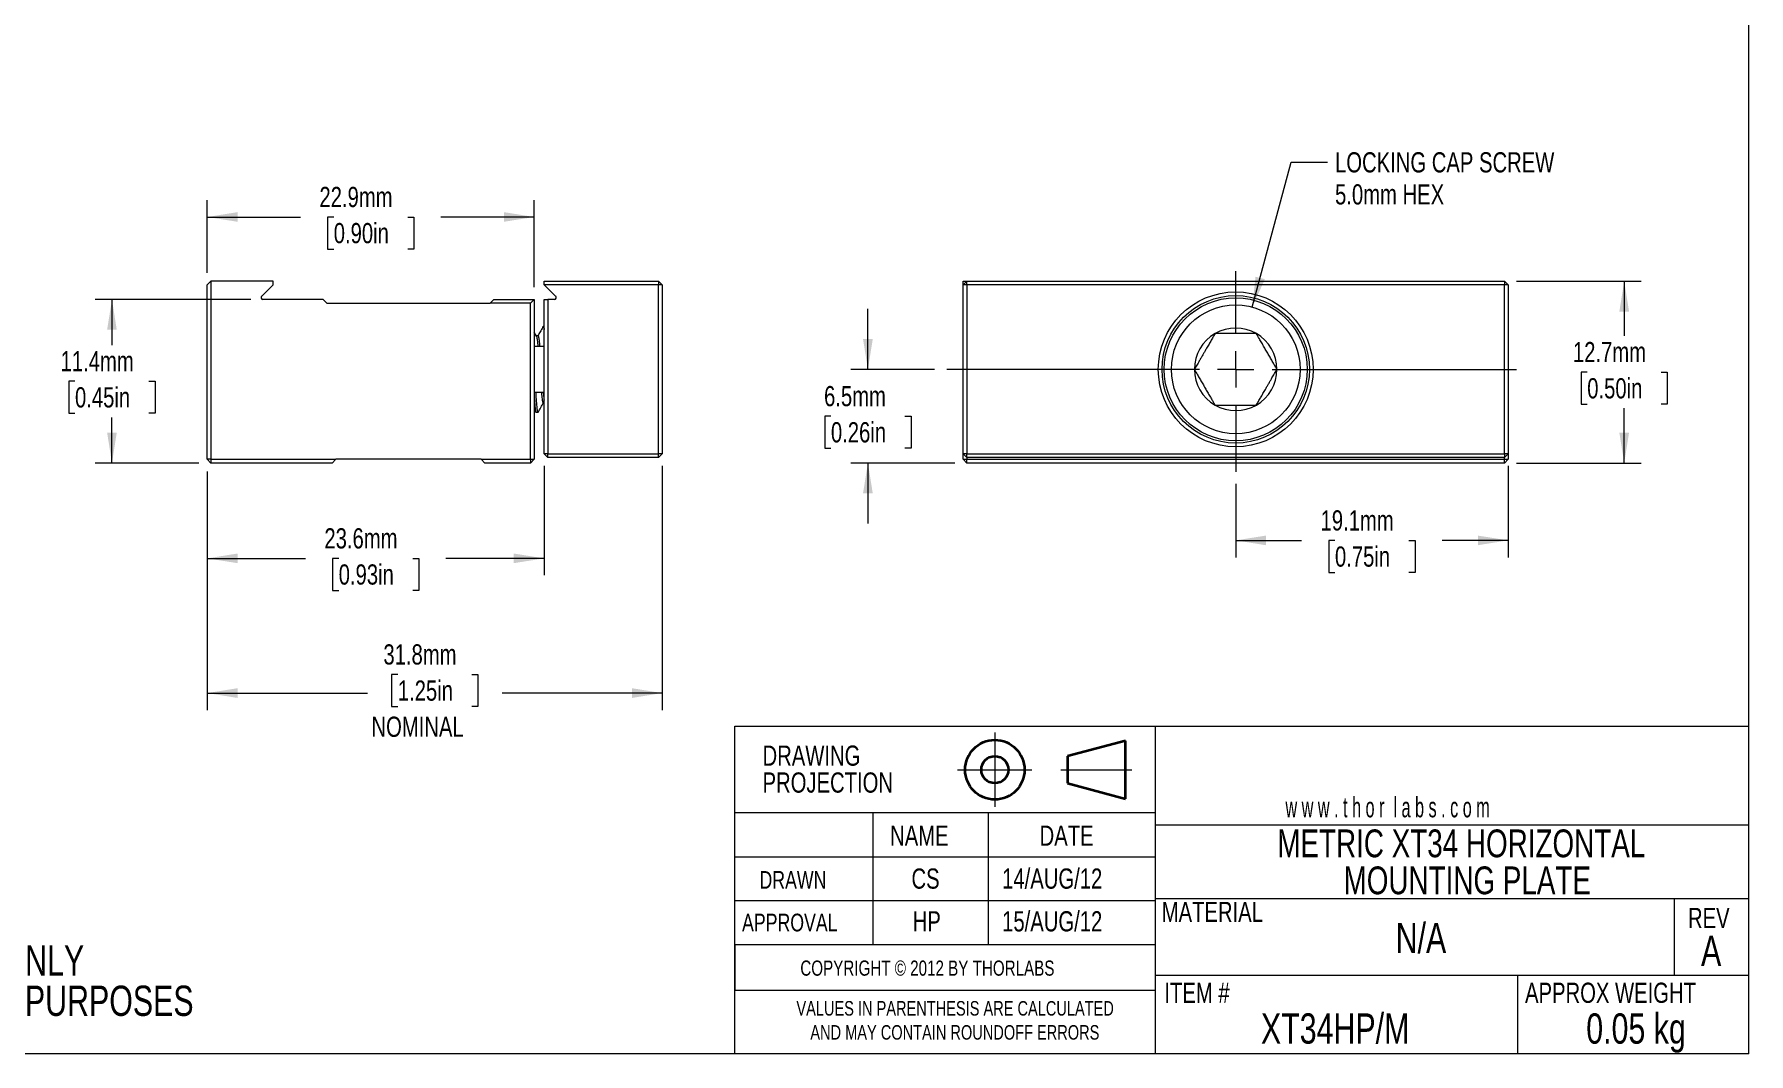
# Model space of a CAD drawing. Header units: millimetres. Extents: x 2 to 278, y 1 to 215.
# Drawn here: x 98.2 to 278, y 0.9 to 107.8 of the extents above; entities that cross this region are included whole.
import ezdxf

# ---------------------------------------------------------------- set-up
doc = ezdxf.new("R2010")
doc.units = ezdxf.units.MM
doc.header["$PDSIZE"] = -1
doc.linetypes.add('CENTERX2', pattern=[20.32, 12.7, -2.54, 2.54, -2.54])
doc.styles.add('SLDTEXTSTYLE0', font='TXT', dxfattribs={"width": 0.75})
doc.styles.add('SLDTEXTSTYLE1', font='TXT', dxfattribs={"width": 0.6})
doc.dimstyles.new('SLDDIMSTYLE0', dxfattribs={"dimtxt": 2.116667, "dimasz": 3.175, "dimexe": 0, "dimexo": 0.0625, "dimgap": 0.529167, "dimtad": 0, "dimtih": 1, "dimtoh": 1, "dimdec": 1, "dimlfac": 0.666667, "dimrnd": 1e-09, "dimzin": 12, "dimdsep": 46, "dimtxsty": 'SLDTEXTSTYLE0', "dimsah": 1, "dimcen": 0.09, "dimadec": 0, "dimazin": 3, "dimtfac": 1, "dimtdec": 1, "dimtofl": 0, "dimtmove": 0, "dimatfit": 3, "dimfxl": 1, "dimfrac": 2, "dimtolj": 1, "dimtzin": 12, "dimarcsym": 0})
doc.dimstyles.new('SLDDIMSTYLE3', dxfattribs={"dimtxt": 2.116667, "dimasz": 3.175, "dimexe": 0, "dimexo": 0.0625, "dimgap": 0.529167, "dimtad": 0, "dimtih": 1, "dimtoh": 1, "dimdec": 1, "dimlfac": 0.666667, "dimrnd": 1e-09, "dimzin": 12, "dimdsep": 46, "dimtxsty": 'SLDTEXTSTYLE0', "dimsah": 1, "dimcen": 0.09, "dimadec": 0, "dimazin": 3, "dimtfac": 1, "dimtdec": 1, "dimtmove": 0, "dimatfit": 0, "dimfxl": 1, "dimfrac": 2, "dimtolj": 1, "dimtzin": 12, "dimarcsym": 0})
doc.dimstyles.new('SLDDIMSTYLE4', dxfattribs={"dimtxt": 2.116667, "dimasz": 3.175, "dimexe": 0, "dimexo": 0.0625, "dimgap": 0.529167, "dimtad": 0, "dimtih": 1, "dimtoh": 1, "dimdec": 1, "dimlfac": 0.666667, "dimrnd": 1e-09, "dimzin": 12, "dimdsep": 46, "dimtxsty": 'SLDTEXTSTYLE0', "dimsah": 1, "dimcen": 0, "dimadec": 0, "dimazin": 3, "dimtfac": 1, "dimtdec": 1, "dimtofl": 0, "dimtmove": 0, "dimatfit": 3, "dimfxl": 1, "dimfrac": 2, "dimtolj": 1, "dimtzin": 12, "dimarcsym": 0})

# ---------------------------------------------------------------- blocks, each defined once
blk = doc.blocks.new('Third Angle Projection Block')
at = {"color": 7, "linetype": 'CENTERX2', "lineweight": 18}
for p, q in [((101.48, 23.81), (101.48, 14.07)), ((96.6, 18.94), (106.35, 18.94)), ((110.14, 18.94), (119.45, 18.94))]:
    blk.add_line(p, q, dxfattribs=at)
at = {"color": 7, "linetype": 'Continuous', "lineweight": 35}
for p, q in [((118.62, 22.75), (111, 20.71)), ((118.62, 15.13), (118.62, 22.75)), ((111, 20.71), (111, 17.17)), ((111, 17.17), (118.62, 15.13))]:
    blk.add_line(p, q, dxfattribs=at)
for radius in [3.9, 1.77]:
    blk.add_circle((101.48, 18.94), radius, dxfattribs=at)
at = {"color": 7, "linetype": 'Continuous', "lineweight": 0}
blk.add_point((101.48, 18.94), dxfattribs=at)
blk = doc.blocks.new('SW_NOTE_0')
at = {"color": 0, "linetype": 'Continuous', "lineweight": 0, "char_height": 1.524, "attachment_point": 2, "style": 'SLDTEXTSTYLE0'}
for s, insert in [('VALUES IN PARENTHESIS ARE CALCULATED', (19.91, 1.96)), ('AND MAY CONTAIN ROUNDOFF ERRORS', (19.88, -0.56))]:
    blk.add_mtext(s, dxfattribs=dict(at, insert=insert))
blk = doc.blocks.new('SW_NOTE_1')
at = {"color": 0, "linetype": 'Continuous', "lineweight": 0, "char_height": 2.117, "attachment_point": 1, "style": 'SLDTEXTSTYLE0'}
for s, insert in [('DRAWING', (0, 2.73)), ('PROJECTION', (0, -0.09))]:
    blk.add_mtext(s, dxfattribs=dict(at, insert=insert))
blk = doc.blocks.new('SW_NOTE_2')
at = {"color": 0, "linetype": 'Continuous', "lineweight": 0, "char_height": 3.175, "attachment_point": 2, "style": 'SLDTEXTSTYLE0'}
for s, insert in [('FOR INFORMATION ONLY', (25.05, 4.09)), ('NOT FOR MANUFACTURING PURPOSES', (25.38, -0.14))]:
    blk.add_mtext(s, dxfattribs=dict(at, insert=insert))
blk = doc.blocks.new('SW_NOTE_3')
at = {"color": 0, "linetype": 'Continuous', "lineweight": 0, "char_height": 2.9104, "attachment_point": 2, "style": 'SLDTEXTSTYLE0'}
for s, insert in [('METRIC XT34 HORIZONTAL', (23.56, 3.75)), ('MOUNTING PLATE', (24.19, -0.13))]:
    blk.add_mtext(s, dxfattribs=dict(at, insert=insert))
blk = doc.blocks.new('_D')
at = {"color": 8, "linetype": 'Continuous', "lineweight": 18}
for p, q in [((116.31, 61.95), (116.31, 36.93)), ((164.02, 62.52), (164.02, 36.93)), ((136.29, 40.66), (135.64, 40.66)), ((135.64, 40.66), (135.64, 37.3)), ((144.04, 40.66), (144.69, 40.66)), ((144.69, 40.66), (144.69, 37.3)), ((116.31, 38.71), (133.1, 38.71)), ((164.02, 38.71), (147.22, 38.71)), ((135.64, 37.3), (136.29, 37.3)), ((144.69, 37.3), (144.04, 37.3))]:
    blk.add_line(p, q, dxfattribs=at)
for points in [[(116.31, 38.71), (119.48, 38.2), (119.48, 39.22)], [(164.02, 38.71), (160.85, 39.22), (160.85, 38.2)]]:
    blk.add_solid(points, dxfattribs=at)
at = {"color": 8, "linetype": 'Continuous', "lineweight": 18, "char_height": 2.117, "attachment_point": 1, "style": 'SLDTEXTSTYLE0'}
for s, insert in [('31.8mm', (134.78, 43.82)), ('1.25in', (136.29, 40.03)), ('NOMINAL', (133.53, 36.24))]:
    blk.add_mtext(s, dxfattribs=dict(at, insert=insert))
blk = doc.blocks.new('_D_1')
at = {"color": 8, "linetype": 'Continuous', "lineweight": 18}
for p, q in [((120.86, 79.98), (104.53, 79.98)), ((106.31, 79.98), (106.31, 75.2)), ((102.43, 71.41), (101.78, 71.41)), ((101.78, 71.41), (101.78, 68.04)), ((110.19, 71.41), (110.83, 71.41)), ((110.83, 71.41), (110.83, 68.04)), ((101.78, 68.04), (102.43, 68.04)), ((106.31, 62.83), (106.31, 67.61)), ((110.83, 68.04), (110.19, 68.04)), ((115.42, 62.83), (104.53, 62.83))]:
    blk.add_line(p, q, dxfattribs=at)
for points in [[(106.31, 79.98), (105.8, 76.8), (106.81, 76.8)], [(106.31, 62.83), (106.81, 66.01), (105.8, 66.01)]]:
    blk.add_solid(points, dxfattribs=at)
at = {"color": 8, "linetype": 'Continuous', "lineweight": 18, "char_height": 2.117, "attachment_point": 1, "style": 'SLDTEXTSTYLE0'}
for s, insert in [('11.4mm', (100.92, 74.56)), ('0.45in', (102.43, 70.77))]:
    blk.add_mtext(s, dxfattribs=dict(at, insert=insert))
blk = doc.blocks.new('_D_2')
at = {"color": 8, "linetype": 'Continuous', "lineweight": 18}
for p, q in [((116.31, 82.77), (116.31, 90.4)), ((150.6, 81.25), (150.6, 90.4)), ((116.31, 88.62), (126.08, 88.62)), ((129.57, 88.62), (128.93, 88.62)), ((128.93, 88.62), (128.93, 85.26)), ((137.33, 88.62), (137.97, 88.62)), ((137.97, 88.62), (137.97, 85.26)), ((150.6, 88.62), (140.82, 88.62)), ((128.93, 85.26), (129.57, 85.26)), ((137.97, 85.26), (137.33, 85.26))]:
    blk.add_line(p, q, dxfattribs=at)
for points in [[(116.31, 88.62), (119.48, 88.12), (119.48, 89.13)], [(150.6, 88.62), (147.42, 89.13), (147.42, 88.12)]]:
    blk.add_solid(points, dxfattribs=at)
at = {"color": 8, "linetype": 'Continuous', "lineweight": 18, "char_height": 2.117, "attachment_point": 1, "style": 'SLDTEXTSTYLE0'}
for s, insert in [('22.9mm', (128.07, 91.78)), ('0.90in', (129.57, 87.99))]:
    blk.add_mtext(s, dxfattribs=dict(at, insert=insert))
blk = doc.blocks.new('_D_3')
at = {"color": 8, "linetype": 'Continuous', "lineweight": 18}
for p, q in [((116.31, 61.95), (116.31, 51.06)), ((151.64, 62.52), (151.64, 51.06)), ((116.31, 52.83), (126.6, 52.83)), ((130.09, 52.83), (129.45, 52.83)), ((129.45, 52.83), (129.45, 49.47)), ((137.85, 52.83), (138.49, 52.83)), ((138.49, 52.83), (138.49, 49.47)), ((151.64, 52.83), (141.34, 52.83)), ((129.45, 49.47), (130.09, 49.47)), ((138.49, 49.47), (137.85, 49.47))]:
    blk.add_line(p, q, dxfattribs=at)
for points in [[(116.31, 52.83), (119.48, 52.33), (119.48, 53.34)], [(151.64, 52.83), (148.46, 53.34), (148.46, 52.33)]]:
    blk.add_solid(points, dxfattribs=at)
at = {"color": 8, "linetype": 'Continuous', "lineweight": 18, "char_height": 2.117, "attachment_point": 1, "style": 'SLDTEXTSTYLE0'}
for s, insert in [('23.6mm', (128.59, 55.99)), ('0.93in', (130.09, 52.2))]:
    blk.add_mtext(s, dxfattribs=dict(at, insert=insert))
blk = doc.blocks.new('_D_8')
at = {"color": 8, "linetype": 'Continuous', "lineweight": 18}
for p, q in [((253.64, 81.88), (266.71, 81.88)), ((264.93, 81.88), (264.93, 76.15)), ((261.05, 72.36), (260.4, 72.36)), ((260.4, 72.36), (260.4, 69)), ((268.81, 72.36), (269.45, 72.36)), ((269.45, 72.36), (269.45, 69)), ((260.4, 69), (261.05, 69)), ((264.93, 62.83), (264.93, 68.57)), ((269.45, 69), (268.81, 69)), ((253.64, 62.83), (266.71, 62.83))]:
    blk.add_line(p, q, dxfattribs=at)
for points in [[(264.93, 81.88), (264.42, 78.71), (265.44, 78.71)], [(264.93, 62.83), (265.44, 66.01), (264.42, 66.01)]]:
    blk.add_solid(points, dxfattribs=at)
at = {"color": 8, "linetype": 'Continuous', "lineweight": 18, "char_height": 2.117, "attachment_point": 1, "style": 'SLDTEXTSTYLE0'}
for s, insert in [('12.7mm', (259.55, 75.52)), ('0.50in', (261.05, 71.72))]:
    blk.add_mtext(s, dxfattribs=dict(at, insert=insert))
blk = doc.blocks.new('_D_9')
at = {"color": 8, "linetype": 'Continuous', "lineweight": 18}
for p, q in [((185.6, 72.65), (185.6, 79)), ((192.59, 72.65), (183.82, 72.65)), ((181.72, 67.74), (181.08, 67.74)), ((181.08, 67.74), (181.08, 64.38)), ((189.48, 67.74), (190.13, 67.74)), ((190.13, 67.74), (190.13, 64.38)), ((181.08, 64.38), (181.72, 64.38)), ((190.13, 64.38), (189.48, 64.38)), ((194.71, 62.83), (183.82, 62.83)), ((185.6, 62.83), (185.6, 56.48))]:
    blk.add_line(p, q, dxfattribs=at)
for points in [[(185.6, 72.65), (186.11, 75.82), (185.09, 75.82)], [(185.6, 62.83), (185.09, 59.66), (186.11, 59.66)]]:
    blk.add_solid(points, dxfattribs=at)
at = {"color": 8, "linetype": 'Continuous', "lineweight": 18, "char_height": 2.117, "attachment_point": 1, "style": 'SLDTEXTSTYLE0'}
for s, insert in [('6.5mm', (181, 70.9)), ('0.26in', (181.72, 67.11))]:
    blk.add_mtext(s, dxfattribs=dict(at, insert=insert))
blk = doc.blocks.new('_D_10')
at = {"color": 8, "linetype": 'Continuous', "lineweight": 18}
for p, q in [((252.75, 62.52), (252.75, 52.94)), ((224.18, 60.65), (224.18, 52.94)), ((224.18, 54.72), (231.09, 54.72)), ((234.59, 54.72), (233.94, 54.72)), ((233.94, 54.72), (233.94, 51.35)), ((242.34, 54.72), (242.99, 54.72)), ((242.99, 54.72), (242.99, 51.35)), ((252.75, 54.72), (245.84, 54.72)), ((233.94, 51.35), (234.59, 51.35)), ((242.99, 51.35), (242.34, 51.35))]:
    blk.add_line(p, q, dxfattribs=at)
for points in [[(224.18, 54.72), (227.35, 54.21), (227.35, 55.22)], [(252.75, 54.72), (249.58, 55.22), (249.58, 54.21)]]:
    blk.add_solid(points, dxfattribs=at)
at = {"color": 8, "linetype": 'Continuous', "lineweight": 18, "char_height": 2.117, "attachment_point": 1, "style": 'SLDTEXTSTYLE0'}
for s, insert in [('19.1mm', (233.08, 57.87)), ('0.75in', (234.59, 54.08))]:
    blk.add_mtext(s, dxfattribs=dict(at, insert=insert))
blk = doc.blocks.new('_D_11')
at = {"color": 7, "linetype": 'Continuous', "lineweight": 18}
for p, q in [((225.92, 79.17), (230, 94.37)), ((230, 94.37), (233.81, 94.37))]:
    blk.add_line(p, q, dxfattribs=at)
blk.add_solid([(225.92, 79.17), (227.24, 82.1), (226.26, 82.36)], dxfattribs=at)
at = {"color": 7, "linetype": 'Continuous', "lineweight": 18, "attachment_point": 1, "style": 'SLDTEXTSTYLE0'}
for s, insert, char_height in [('LOCKING CAP SCREW', (234.6, 95.41), 2.1167), ('5.0mm HEX', (234.6, 92.05), 2.117)]:
    blk.add_mtext(s, dxfattribs=dict(at, insert=insert, char_height=char_height))
blk = doc.blocks.new('SW_CENTERMARKSYMBOL_2')
at = {"color": 0, "linetype": 'Continuous', "lineweight": 0}
for p, q in [((0, 3.81), (0, 10.29)), ((0, 0), (0, 1.91)), ((-3.81, 0), (-30.31, 0)), ((0, 0), (-1.91, 0)), ((0, 0), (0, -1.91)), ((0, 0), (1.91, 0)), ((3.81, 0), (29.46, 0)), ((0, -3.81), (0, -10.73))]:
    blk.add_line(p, q, dxfattribs=at)

msp = doc.modelspace()

# ---------------------------------------------------------------- linework, layer by layer
at = {"color": 7, "linetype": 'Continuous', "lineweight": 18}
for p, q in [((277.99, 0.9), (277.99, 214.65)), ((116.69, 81.88), (116.31, 81.5)), ((116.31, 63.22), (116.31, 81.5)), ((116.69, 81.88), (116.69, 63.22)), ((123.2, 81.88), (116.69, 81.88)), ((121.99, 80.3), (123.2, 81.52)), ((123.2, 81.52), (123.2, 81.88)), ((151.64, 81.52), (151.64, 81.88)), ((151.64, 81.88), (163.64, 81.88)), ((151.65, 81.5), (151.64, 81.52)), ((151.65, 81.5), (152.85, 80.3)), ((163.64, 81.5), (151.65, 81.5)), ((163.64, 81.88), (163.64, 81.5)), ((164.02, 81.5), (163.64, 81.88)), ((163.64, 63.79), (163.64, 81.5)), ((164.02, 81.5), (163.64, 81.5)), ((164.02, 81.5), (164.02, 63.79)), ((195.98, 81.88), (195.6, 81.5)), ((195.6, 81.88), (195.98, 81.88)), ((195.6, 81.52), (195.6, 81.88)), ((195.6, 81.52), (195.62, 81.52)), ((195.6, 81.5), (195.6, 81.52)), ((195.6, 63.79), (195.6, 81.5)), ((195.98, 81.5), (195.6, 81.5)), ((195.98, 81.5), (195.98, 81.88)), ((195.98, 81.88), (252.37, 81.88)), ((252.37, 81.5), (195.98, 81.5)), ((195.98, 81.5), (195.98, 63.79)), ((252.37, 81.88), (252.37, 81.5)), ((252.75, 81.5), (252.37, 81.88)), ((252.37, 63.79), (252.37, 81.5)), ((252.75, 81.5), (252.37, 81.5)), ((252.75, 81.5), (252.75, 63.79)), ((128.47, 79.98), (122.13, 79.98)), ((128.85, 79.6), (128.47, 79.98)), ((128.85, 79.6), (145.99, 79.6)), ((146.37, 79.98), (145.99, 79.6)), ((150.22, 79.6), (145.99, 79.6)), ((146.37, 79.98), (150.6, 79.98)), ((150.22, 79.6), (150.6, 79.98)), ((150.22, 63.22), (150.22, 79.6)), ((150.6, 79.98), (150.6, 63.22)), ((151.64, 63.79), (151.64, 79.98)), ((151.64, 79.98), (152.02, 79.98)), ((152.02, 79.98), (152.02, 63.79)), ((152.72, 79.98), (152.02, 79.98)), ((150.83, 76.14), (150.6, 76.55)), ((150.99, 76.17), (150.81, 76.17)), ((151.64, 77.15), (151.55, 77.15)), ((151.64, 75.03), (150.6, 75.03)), ((150.6, 70.26), (151.64, 70.26)), ((150.6, 68.48), (150.78, 68.16)), ((151.55, 69.12), (151.64, 69.12)), ((150.8, 68.15), (150.99, 68.15)), ((116.31, 63.22), (116.69, 62.83)), ((116.69, 63.22), (116.31, 63.22)), ((116.69, 63.22), (129.8, 63.22)), ((116.69, 63.22), (116.69, 62.83)), ((129.8, 63.22), (129.42, 62.83)), ((145.04, 63.22), (129.8, 63.22)), ((145.04, 63.22), (150.22, 63.22)), ((145.04, 63.22), (145.42, 62.83)), ((150.22, 63.22), (150.6, 63.22)), ((150.22, 62.83), (150.6, 63.22)), ((150.22, 63.22), (150.22, 62.83)), ((152.02, 63.79), (151.64, 63.79)), ((152.02, 63.41), (151.64, 63.79)), ((152.02, 63.79), (163.64, 63.79)), ((152.02, 63.41), (152.02, 63.79)), ((163.64, 63.41), (152.02, 63.41)), ((163.64, 63.41), (163.64, 63.79)), ((164.02, 63.79), (163.64, 63.79)), ((163.64, 63.41), (164.02, 63.79)), ((195.98, 63.41), (195.6, 63.79)), ((195.98, 63.79), (195.6, 63.79)), ((195.6, 63.22), (195.6, 63.79)), ((195.6, 63.22), (195.98, 63.22)), ((195.6, 63.22), (195.98, 62.83)), ((195.98, 63.79), (252.37, 63.79)), ((195.98, 63.41), (195.98, 63.79)), ((252.37, 63.41), (195.98, 63.41)), ((195.98, 63.41), (195.98, 63.22)), ((195.98, 63.22), (252.37, 63.22)), ((195.98, 62.83), (195.98, 63.22)), ((252.75, 63.79), (252.37, 63.79)), ((252.37, 63.79), (252.37, 63.41)), ((252.75, 63.79), (252.37, 63.41)), ((252.37, 63.22), (252.37, 63.41)), ((252.37, 63.22), (252.75, 63.22)), ((252.37, 62.83), (252.37, 63.22)), ((252.37, 62.83), (252.75, 63.22)), ((252.75, 63.79), (252.75, 63.22)), ((129.42, 62.83), (116.69, 62.83)), ((150.22, 62.83), (145.42, 62.83)), ((252.37, 62.83), (195.98, 62.83)), ((277.99, 35.24), (277.99, 50.03)), ((171.63, 7.56), (171.63, 35.24)), ((171.63, 35.24), (215.74, 35.24)), ((215.74, 35.24), (215.74, 0.9)), ((215.74, 35.24), (277.99, 35.24)), ((171.63, 12.3), (171.63, 26.17)), ((171.63, 0.9), (171.63, 26.17)), ((215.74, 26.17), (171.63, 26.17)), ((186.13, 26.17), (186.13, 12.3)), ((198.21, 26.17), (198.21, 12.3)), ((215.74, 24.89), (277.99, 24.89)), ((215.74, 21.49), (171.63, 21.49)), ((215.74, 16.92), (171.63, 16.92)), ((215.74, 17.16), (277.99, 17.16)), ((270.17, 17.16), (270.17, 9.14)), ((215.74, 12.3), (171.63, 12.3)), ((171.63, 12.3), (171.63, 7.56)), ((215.74, 9.14), (277.99, 9.14)), ((253.75, 9.14), (253.75, 0.9)), ((171.63, 7.56), (215.74, 7.56)), ((277.99, 0.9), (1.58, 0.9))]:
    msp.add_line(p, q, dxfattribs=at)
for radius in [8.12, 7.73, 7.5, 6.75]:
    msp.add_circle((224.18, 72.65), radius, dxfattribs=at)
for centre, radius, start, end in [((122.13, 80.17), 0.191, 135, 270), ((152.72, 80.17), 0.191, 270, 45), ((224.18, 72.65), 4.33, 120, 180), ((224.18, 72.65), 4.33, 60, 120), ((224.18, 72.65), 4.33, 0, 60), ((224.18, 72.65), 4.33, 180, 240), ((224.18, 72.65), 4.33, 300, 0), ((224.18, 72.65), 4.33, 240, 300)]:
    msp.add_arc(centre, radius, start, end, dxfattribs=at)
for points, knots in [([(150.83, 76.13), (150.84, 76.12), (150.86, 76.09), (150.89, 75.94), (150.92, 75.71), (150.96, 75.41), (150.98, 75.15), (151, 75.03)], [0, 0, 0, 0, 0.116505, 0.342317, 0.561627, 0.780937, 1, 1, 1, 1]), ([(151.5, 77.06), (151.41, 76.9), (151.23, 76.6), (151.06, 76.31), (150.98, 76.17)], [0, 0, 0, 0, 0.544142, 1, 1, 1, 1]), ([(150.99, 76.16), (150.99, 76.16), (151.01, 76.17), (151.04, 76.1), (151.08, 75.95), (151.11, 75.7), (151.15, 75.4), (151.17, 75.14), (151.18, 75.03)], [0, 0, 0, 0, 0.064778, 0.258273, 0.448488, 0.633227, 0.835428, 1, 1, 1, 1]), ([(151.5, 77.05), (151.51, 77.07), (151.52, 77.13), (151.55, 77.16), (151.58, 77.12), (151.61, 77.01), (151.63, 76.89), (151.64, 76.84)], [0, 0, 0, 0, 0.1143406, 0.352103, 0.5898653, 0.8255095, 1, 1, 1, 1]), ([(222.01, 76.4), (221.94, 76.27), (221.79, 76.01), (221.56, 75.61), (221.32, 75.19), (221.09, 74.8), (220.89, 74.46), (220.72, 74.15), (220.54, 73.85), (220.33, 73.49), (220.1, 73.08), (219.93, 72.79), (219.85, 72.65)], [0, 0, 0, 0, 0.107754, 0.216103, 0.327214, 0.439824, 0.51632, 0.593471, 0.672555, 0.752225, 0.875545, 1, 1, 1, 1]), ([(226.34, 76.4), (226.2, 76.4), (225.9, 76.4), (225.44, 76.4), (224.95, 76.4), (224.5, 76.4), (224.1, 76.4), (223.75, 76.4), (223.4, 76.4), (222.99, 76.4), (222.52, 76.4), (222.18, 76.4), (222.01, 76.4)], [0, 0, 0, 0, 0.1080777, 0.2161058, 0.3280017, 0.4398218, 0.5166438, 0.5934681, 0.6728359, 0.7522233, 0.875544, 1, 1, 1, 1]), ([(228.51, 72.65), (228.45, 72.75), (228.32, 72.96), (228.12, 73.32), (227.9, 73.7), (227.66, 74.12), (227.41, 74.55), (227.16, 74.99), (226.91, 75.42), (226.63, 75.89), (226.45, 76.21), (226.34, 76.4)], [0, 0, 0, 0, 0.09025, 0.180477, 0.289056, 0.3979, 0.506268, 0.618734, 0.731728, 0.844451, 1, 1, 1, 1]), ([(219.85, 72.65), (219.95, 72.46), (220.14, 72.14), (220.41, 71.67), (220.66, 71.24), (220.91, 70.8), (221.16, 70.37), (221.4, 69.95), (221.63, 69.57), (221.83, 69.21), (221.95, 69), (222.01, 68.9)], [0, 0, 0, 0, 0.155549, 0.268272, 0.381266, 0.493732, 0.6021, 0.710944, 0.819523, 0.90975, 1, 1, 1, 1]), ([(226.34, 68.9), (226.42, 69.02), (226.56, 69.28), (226.8, 69.68), (227.04, 70.1), (227.26, 70.49), (227.46, 70.84), (227.64, 71.14), (227.81, 71.44), (228.02, 71.8), (228.25, 72.21), (228.42, 72.5), (228.51, 72.65)], [0, 0, 0, 0, 0.108078, 0.216106, 0.328002, 0.439822, 0.516644, 0.593468, 0.672836, 0.752223, 0.875544, 1, 1, 1, 1]), ([(150.75, 70.26), (150.75, 70.14), (150.77, 69.85), (150.8, 69.44), (150.83, 69.06), (150.86, 68.74), (150.89, 68.48), (150.92, 68.29), (150.95, 68.17), (150.98, 68.13), (151, 68.16), (151.01, 68.17)], [0, 0, 0, 0, 0.0902644, 0.2115941, 0.3308001, 0.4469567, 0.5631133, 0.6823192, 0.803649, 0.9260694, 1, 1, 1, 1]), ([(151.35, 70.26), (151.36, 70.18), (151.38, 69.96), (151.41, 69.68), (151.45, 69.41), (151.48, 69.23), (151.52, 69.13), (151.54, 69.13), (151.55, 69.13)], [0, 0, 0, 0, 0.1187628, 0.3056159, 0.4889823, 0.6776667, 0.8703992, 1, 1, 1, 1]), ([(151.54, 70.26), (151.55, 70.18), (151.57, 69.96), (151.6, 69.68), (151.62, 69.48), (151.64, 69.42), (151.64, 69.41)], [0, 0, 0, 0, 0.233134, 0.599931, 0.959883, 1, 1, 1, 1]), ([(150.6, 69.71), (150.6, 69.62), (150.62, 69.38), (150.65, 69.06), (150.67, 68.74), (150.7, 68.48), (150.73, 68.29), (150.77, 68.17), (150.79, 68.15), (150.8, 68.15)], [0, 0, 0, 0, 0.090019, 0.241844, 0.389785, 0.537726, 0.689551, 0.844081, 1, 1, 1, 1]), ([(151.01, 68.16), (151.1, 68.32), (151.29, 68.65), (151.48, 68.98), (151.58, 69.14)], [0, 0, 0, 0, 0.500197, 1, 1, 1, 1]), ([(222.01, 68.9), (222.16, 68.9), (222.45, 68.9), (222.92, 68.9), (223.4, 68.9), (223.85, 68.9), (224.25, 68.9), (224.6, 68.9), (224.96, 68.9), (225.37, 68.9), (225.84, 68.9), (226.17, 68.9), (226.34, 68.9)], [0, 0, 0, 0, 0.1080777, 0.2161058, 0.3280017, 0.4398218, 0.5166438, 0.5934681, 0.6728359, 0.7522233, 0.875544, 1, 1, 1, 1])]:
    msp.add_open_spline(points, degree=3, knots=knots, dxfattribs=at)

# ---------------------------------------------------------------- block references
at = {"color": 7, "linetype": 'Continuous', "lineweight": 0}
for name, p in [('SW_CENTERMARKSYMBOL_2', (224.18, 72.65)), ('SW_NOTE_1', (174.55, 30.48)), ('SW_NOTE_3', (224.28, 20.66)), ('SW_NOTE_2', (58.62, 8.18)), ('SW_NOTE_0', (174.84, 4.46))]:
    msp.add_blockref(name, p, dxfattribs=at)
at = {"color": 7, "linetype": 'Continuous', "xscale": 0.8, "yscale": 0.8, "zscale": 0.8}
msp.add_blockref('Third Angle Projection Block', (117.73, 15.52), dxfattribs=at)

# ---------------------------------------------------------------- texts
at = {"color": 7, "linetype": 'Continuous', "lineweight": 0}
for s, insert, char_height, attachment_point, style in [('w w w . t h o r  l a b s . c o m', (229.4, 27.8), 2.1167, 1, 'SLDTEXTSTYLE1'), ('NAME', (187.93, 24.82), 2.117, 1, 'SLDTEXTSTYLE0'), ('DATE', (203.61, 24.82), 2.117, 1, 'SLDTEXTSTYLE0'), ('DRAWN', (174.23, 20.05), 1.852, 1, 'SLDTEXTSTYLE0'), ('CS', (190.17, 20.32), 2.117, 1, 'SLDTEXTSTYLE0'), ('14/AUG/12', (199.68, 20.32), 2.117, 1, 'SLDTEXTSTYLE0'), ('MATERIAL', (216.42, 16.82), 2.117, 1, 'SLDTEXTSTYLE0'), ('REV', (271.62, 16.19), 2.117, 1, 'SLDTEXTSTYLE0'), ('APPROVAL', (172.4, 15.58), 1.852, 1, 'SLDTEXTSTYLE0'), ('HP', (190.3, 15.84), 2.117, 1, 'SLDTEXTSTYLE0'), ('15/AUG/12', (199.68, 15.84), 2.117, 1, 'SLDTEXTSTYLE0'), ('N/A', (243.61, 14.62), 3.175, 2, 'SLDTEXTSTYLE0'), ('A', (274.05, 13.28), 3.17, 2, 'SLDTEXTSTYLE0'), ('COPYRIGHT © 2012 BY THORLABS', (178.51, 10.67), 1.5875, 1, 'SLDTEXTSTYLE0'), ('ITEM #', (216.7, 8.35), 2.117, 1, 'SLDTEXTSTYLE0'), ('APPROX WEIGHT', (254.53, 8.35), 2.1167, 1, 'SLDTEXTSTYLE0'), ('XT34HP/M', (234.61, 5.13), 3.175, 2, 'SLDTEXTSTYLE0'), ('0.05 kg', (266.17, 5.13), 3.175, 2, 'SLDTEXTSTYLE0')]:
    msp.add_mtext(s, dxfattribs=dict(at, insert=insert, char_height=char_height, attachment_point=attachment_point, style=style))

# ---------------------------------------------------------------- dimensions: what is measured, and where the dimension line sits
at = {"color": 7, "linetype": 'Continuous', "lineweight": 18}
dim = msp.add_diameter_dim_2p(p1=(222.43, 66.13), p2=(225.92, 79.17), text='LOCKING CAP SCREW\\P5.0mm HEX', dimstyle='SLDDIMSTYLE4', override={"dimpost": '<>'}, dxfattribs=at)
dim.commit()
dim.dimension.update_dxf_attribs({"geometry": '_D_11', "text_midpoint": (249.68, 94.37), "dimtype": 163})
at = {"color": 8, "linetype": 'Continuous', "lineweight": 18}
for base, p1, p2, picture, middle in [((150.6, 88.62), (116.31, 81.5), (150.6, 79.98), '_D_2', (133.45, 88.62)), ((116.31, 52.83), (151.64, 63.79), (116.31, 63.22), '_D_3', (133.97, 52.83)), ((224.17778839, 54.71654454), (252.75278839, 63.78685525), (224.17778839, 61.91969131), '_D_10', (238.46528839, 54.71654454))]:
    dim = msp.add_linear_dim(base=base, p1=p1, p2=p2, dimstyle='SLDDIMSTYLE0', dxfattribs=at)
    dim.commit()
    dim.dimension.update_dxf_attribs({"geometry": picture, "text_midpoint": middle, "dimtype": 160})
for base, p1, p2, dimstyle, picture, middle in [((264.93, 62.83), (252.37, 81.88), (252.37, 62.83), 'SLDDIMSTYLE0', '_D_8', (264.93, 72.36)), ((106.31, 79.98), (116.69, 62.83), (122.13, 79.98), 'SLDDIMSTYLE0', '_D_1', (106.31, 71.41)), ((185.6, 72.65), (195.98, 62.83), (193.86, 72.65), 'SLDDIMSTYLE3', '_D_9', (185.6, 67.74))]:
    dim = msp.add_linear_dim(base=base, p1=p1, p2=p2, angle=90, dimstyle=dimstyle, dxfattribs=at)
    dim.commit()
    dim.dimension.update_dxf_attribs({"geometry": picture, "text_midpoint": middle, "dimtype": 160})
dim = msp.add_linear_dim(base=(164.02, 38.71), p1=(116.31, 63.22), p2=(164.02, 63.79), text='<>\\PNOMINAL', dimstyle='SLDDIMSTYLE0', dxfattribs=at)
dim.commit()
dim.dimension.update_dxf_attribs({"geometry": '_D', "text_midpoint": (140.16, 38.71), "dimtype": 160})

doc.saveas('drawing.dxf')
